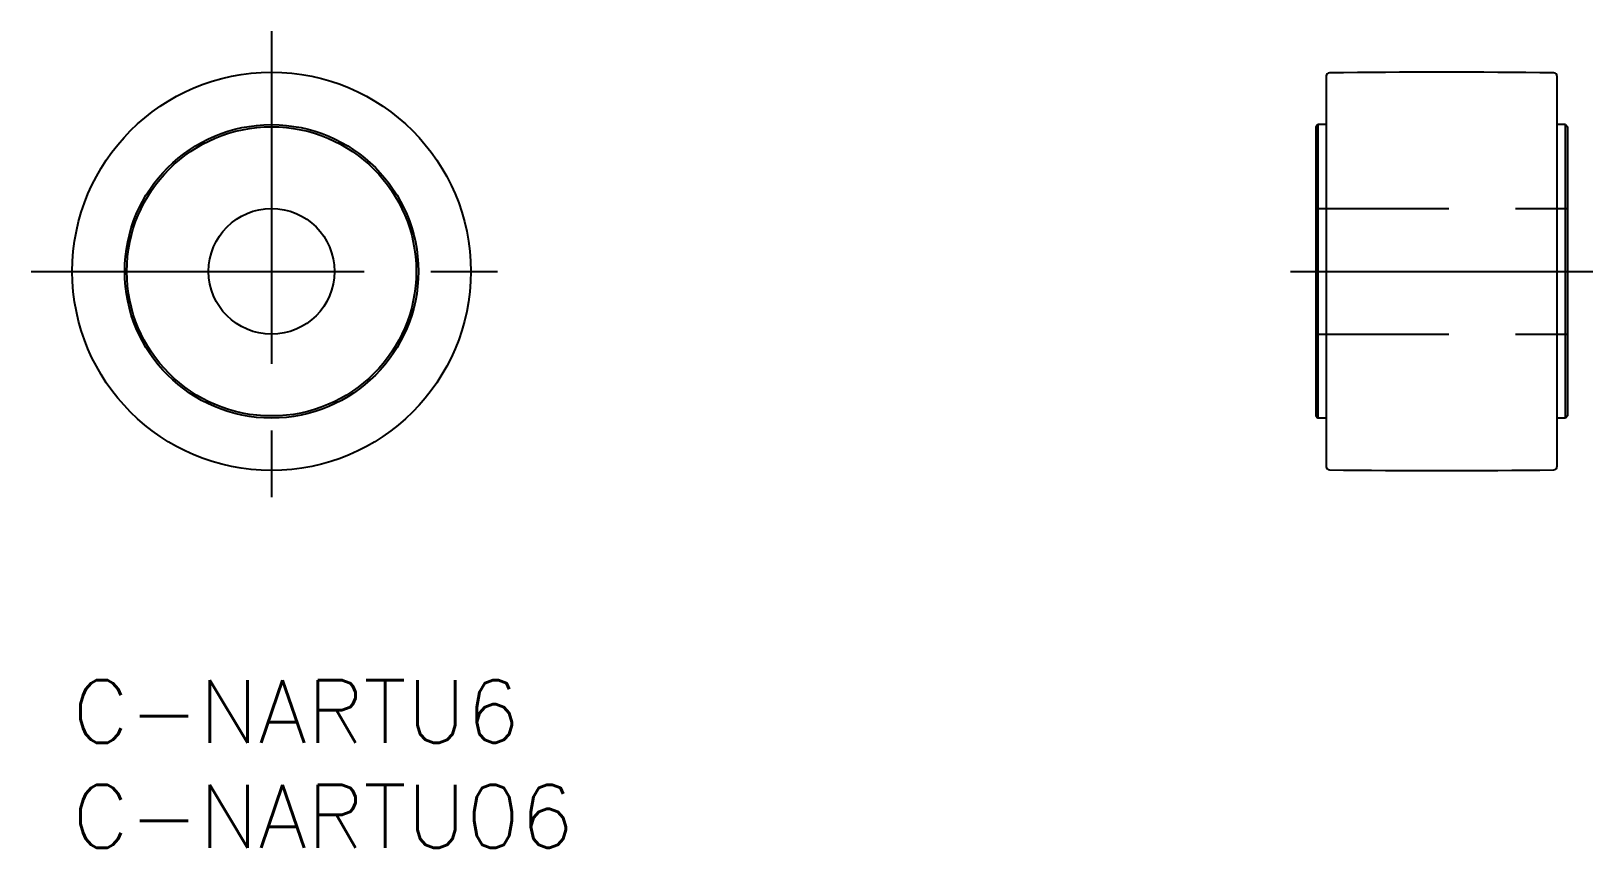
# Model space of a CAD drawing. Extents: x -2 to 72.5, y -8 to 31.
import ezdxf

# ---------------------------------------------------------------- set-up
doc = ezdxf.new("R2010")
doc.units = 0
doc.header["$LTSCALE"] = 0.5
doc.linetypes.add('CENTER', pattern=[50.8, 31.75, -6.35, 6.35, -6.35])
doc.linetypes.add('DASHED', pattern=[19.05, 12.7, -6.35])
for name, color, linetype in [('MSM_CENTER', 1, 'CENTER'), ('MSM_CONTINUOUS', 7, 'CONTINUOUS'), ('MSM_DASHED', 4, 'DASHED'), ('MSM_PART_NUMBER', 7, 'CONTINUOUS')]:
    doc.layers.add(name, color=color, linetype=linetype)
doc.styles.get("Standard").update_dxf_attribs({"font": 'txt.shx', "height": 3, "bigfont": 'bigfont.shx'})

# ---------------------------------------------------------------- blocks, each defined once
blk = doc.blocks.new('*U14')
at = {"layer": 'MSM_PART_NUMBER'}
blk.add_text('C-NARTU6', height=3, dxfattribs=at).set_placement((0, -3))
blk = doc.blocks.new('*U15')
at = {"layer": 'MSM_PART_NUMBER'}
blk.add_text('C-NARTU06', height=3, dxfattribs=at).set_placement((0, -8))

msp = doc.modelspace()

# ---------------------------------------------------------------- linework, layer by layer
at = {"layer": 'MSM_CENTER'}
for p, q in [((9.5, 30.958), (9.5, 8.042)), ((-1.958, 19.5), (20.958, 19.5)), ((58.078, 19.5), (72.493, 19.5))]:
    msp.add_line(p, q, dxfattribs=at)
at = {"layer": 'MSM_CONTINUOUS'}
for p, q in [((59.786, 28.821), (59.786, 10.179)), ((70.786, 28.821), (70.786, 10.179)), ((59.386, 26.5), (59.286, 26.4)), ((59.286, 26.4), (59.286, 12.6)), ((59.786, 26.5), (59.386, 26.5)), ((59.386, 26.5), (59.386, 12.5)), ((71.186, 26.5), (70.786, 26.5)), ((71.186, 26.5), (71.286, 26.4)), ((71.186, 12.5), (71.186, 26.5)), ((71.286, 26.4), (71.286, 12.6)), ((59.286, 12.6), (59.386, 12.5)), ((59.786, 12.5), (59.386, 12.5)), ((71.186, 12.5), (70.786, 12.5)), ((71.286, 12.6), (71.186, 12.5))]:
    msp.add_line(p, q, dxfattribs=at)
for radius in [9.5, 7, 6.9, 3]:
    msp.add_circle((9.5, 19.5), radius, dxfattribs=at)
for centre, radius, start, end in [((59.936, 28.821), 0.15, 90.61326, 180), ((65.286, -471), 500, 89.38674, 90.61326), ((70.636, 28.821), 0.15, 0, 89.38674), ((59.936, 10.179), 0.15, 180, 269.38674), ((65.286, 510), 500, 269.38674, 270.61326), ((70.636, 10.179), 0.15, 270.61326, 0)]:
    msp.add_arc(centre, radius, start, end, dxfattribs=at)
at = {"layer": 'MSM_DASHED'}
for p, q in [((59.286, 22.5), (71.286, 22.5)), ((59.286, 16.5), (71.286, 16.5))]:
    msp.add_line(p, q, dxfattribs=at)

# ---------------------------------------------------------------- block references
at = {"layer": 'MSM_CONTINUOUS'}
for name in ['*U14', '*U15']:
    msp.add_blockref(name, (0, 0), dxfattribs=at)

doc.saveas('drawing.dxf')
